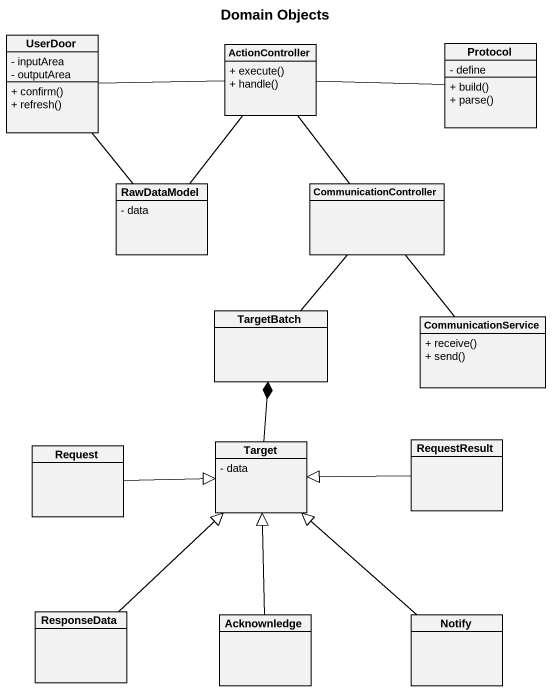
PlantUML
@startuml
title Domain Objects
hide circle
hide empty members
skinparam classAttributeIconSize 0
class UserDoor {
  - inputArea
  - outputArea
  + confirm()
  + refresh()
}
class ActionController {
  + execute()
  + handle()
}
class "Protocol" as Protocol_ {
  - define
  + build()
  + parse()
}
class RawDataModel {
  - data
}
class CommunicationController
class TargetBatch
class CommunicationService {
  + receive()
  + send()
}
class Target {
  - data
}
class RequestResult
class Request
class ResponseData
class Acknownledge
class Notify
UserDoor -right- ActionController
UserDoor -- RawDataModel
ActionController -right- Protocol_
ActionController -- RawDataModel
ActionController -- CommunicationController
CommunicationController -- TargetBatch
CommunicationController -- CommunicationService
Target -up-* TargetBatch
RequestResult -left-|> Target
Request -right-|> Target
ResponseData -up-|> Target
Acknownledge -up-|> Target
Notify -up-|> Target
@enduml
